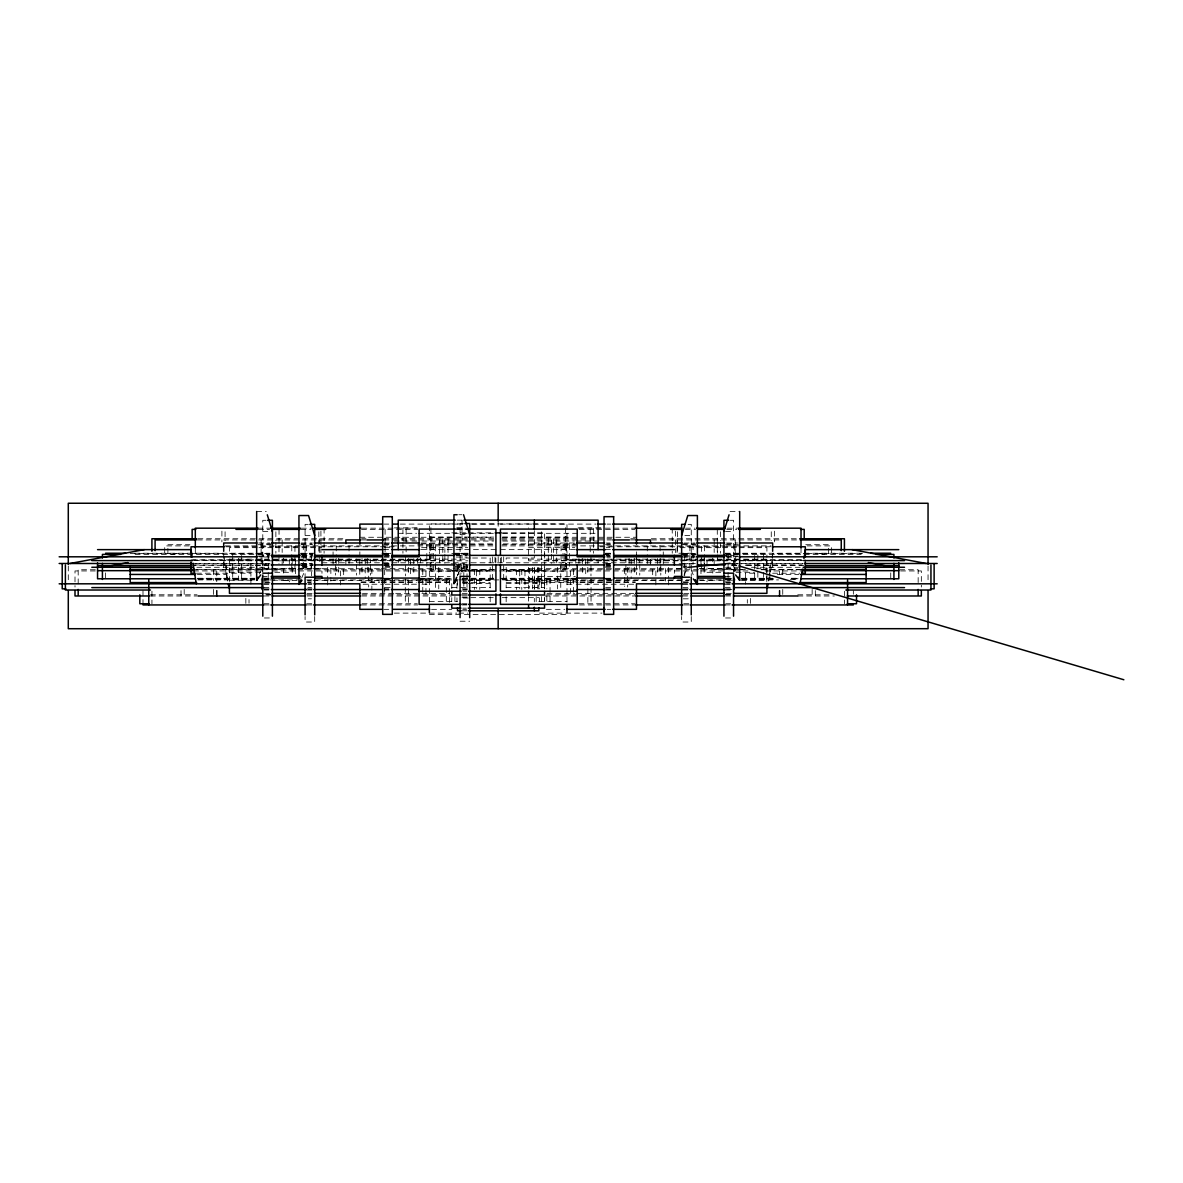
<?xml version="1.0" encoding="UTF-8"?>
<svg xmlns="http://www.w3.org/2000/svg" width="1183" height="1183" viewBox="0 0 1183 1183"><rect width="100%" height="100%" fill="white"/><g stroke="black" fill="none" stroke-linecap="round" stroke-linejoin="round"><path stroke-width="0.75" stroke-dasharray="5 3.75" d="M768.536 580.409L769.083 576.801M769.364 575.012L772.647 553.422L805.002 553.422M768.713 581.03L769.349 577.733M770.429 572.099L772.647 560.594M259.373 574.036L262.789 566.139M301.665 578.073L305.081 570.191M457.363 575.692L460.083 569.378M683.951 575.308L687.027 568.964M171.505 554.428L176.947 553.422M256.652 511.485L266.264 511.485M730.074 511.485L739.686 511.485M458.753 514.723L461.961 514.723M265.998 520.298L262.789 520.298L262.789 572.202M457.082 520.15L462.597 520.15M730.34 520.298L733.549 520.298L733.549 572.202M463.292 523.537L460.083 523.537L460.083 575.441M462.464 523.936L429.355 523.936L429.355 553.422M471.366 523.936L566.982 523.936L566.982 553.422M383.75 524.099L391.115 524.099M400.298 524.099L462.819 524.099M472.017 524.099L495.914 524.099M500.424 524.099L531.685 524.099M533.518 524.099L596.04 524.099M607.071 524.099L610.739 524.099M308.275 524.35L305.081 524.35L305.081 576.239M688.062 524.35L691.256 524.35L691.256 576.18M394.353 527.884L418.25 527.884M456.875 527.884L464.224 527.884M578.088 527.884L601.984 527.884M257.894 528.18L270.035 528.18M301.31 528.18L311.425 528.18M361.835 528.18L417.688 528.18M456.387 528.18L466.235 528.18M578.931 528.18L635.182 528.18M685.548 528.18L695.027 528.18M727.249 528.18L737.334 528.18M457.525 529.082L466.664 529.082M258.397 529.378L269.576 529.378M300.866 529.378L311.011 529.378M361.466 529.378L417.821 529.378M456.342 529.378L466.486 529.378M579.167 529.378L634.872 529.378M685.327 529.378L695.619 529.378M726.761 529.378L736.832 529.378M262.789 531.404L272.401 531.404M725.534 531.404L733.549 531.404M451.788 532.868L466.413 532.868M468.246 532.868L493.843 532.868M502.494 532.868L544.55 532.868M398.242 533.311L416.549 533.311M418.383 533.311L493.799 533.311M502.538 533.311L598.095 533.311M460.083 534.642L466.501 534.642M305.081 535.441L311.484 535.441M684.853 535.441L691.256 535.441M429.355 537.097L493.71 537.097M502.627 537.097L566.982 537.097M359.854 537.259L466.501 537.259M468.335 537.259L494.08 537.259M502.257 537.259L605.223 537.259M607.071 537.259L636.484 537.259M197.857 538.753L343.942 538.753M361.599 538.753L366.005 538.753M383.691 538.753L494.819 538.753M501.976 538.753L611.537 538.753M630.746 538.753L635.123 538.753M651.271 538.753L798.481 538.753M197.354 539.936L343.735 539.936M361.406 539.936L366.035 539.936M383.854 539.936L494.805 539.936M501.991 539.936L611.567 539.936M630.554 539.936L634.931 539.936M651.522 539.936L798.983 539.936M394.353 541.045L420.098 541.045M421.932 541.045L493.636 541.045M502.701 541.045L574.406 541.045M576.239 541.045L601.984 541.045M258.796 542.997L269.872 542.997M301.281 542.997L312.371 542.997M384.431 542.997L389.961 542.997M421.37 542.997L462.021 542.997M534.317 542.997L574.968 542.997M606.376 542.997L610.058 542.997M683.966 542.997L695.057 542.997M726.466 542.997L737.541 542.997M271.321 543.884L262.079 543.884L262.079 555.374L269.34 555.374M300.881 543.884L311.972 543.884M384.017 543.884L389.562 543.884M420.971 543.884L450.531 543.884M452.379 543.884L493.03 543.884M503.307 543.884L575.367 543.884M606.775 543.884L610.472 543.884M682.517 543.884L695.456 543.884M726.865 543.884L734.259 543.884L734.259 555.374L725.179 555.374M167.897 544.712L189.945 544.712M257.924 544.712L271.365 544.712M301.147 544.712L312.637 544.712M383.78 544.712L391.189 544.712M417.776 544.712L494.76 544.712M502.08 544.712L578.561 544.712M605.43 544.712L611.641 544.712M682.34 544.712L695.855 544.712M725.549 544.712L738.414 544.712M805.771 544.712L828.44 544.712M189.221 545.895L164.703 545.895L164.703 554.842M225.347 545.895L494.76 545.895M501.873 545.895L725.061 545.895M726.318 545.895L770.991 545.895M807.117 545.895L831.634 545.895L831.634 554.842M225.864 546.783L273.554 546.783M275.388 546.783L396.409 546.783M599.929 546.783L720.95 546.783M722.783 546.783L737.467 546.783M739.301 546.783L770.473 546.783M257.14 547.67L229.428 547.67L229.428 554.236M258.988 547.67L273.761 547.67M275.609 547.67L321.806 547.67M384.623 547.67L390.153 547.67M421.562 547.67L467.758 547.67M528.579 547.67L574.775 547.67M606.184 547.67L609.866 547.67M680.077 547.67L720.728 547.67M722.576 547.67L737.349 547.67M739.198 547.67L766.909 547.67L766.909 557.518M383.617 549.637L390.937 549.637M420.956 549.637L495.914 549.637M500.424 549.637L575.382 549.637M605.4 549.637L610.886 549.637M134.67 553.23L270.035 553.23M300.689 553.23L315.817 553.23M381.902 553.23L390.967 553.23M454.864 553.23L468.01 553.23M605.459 553.23L614.435 553.23M678.879 553.23L695.9 553.23M725.209 553.23L861.668 553.23M130.204 553.422L223.691 553.422L227.801 580.409M302.242 553.422L311.469 553.422M385.318 553.422L390.863 553.422M451.788 553.422L467.758 553.422M605.474 553.422L611.019 553.422M683.02 553.422L694.096 553.422M806.806 553.422L862.54 553.422M229.532 553.674L269.946 553.674M300.763 553.674L312.8 553.674M383.573 553.674L391.218 553.674M454.612 553.674L468.143 553.674M605.385 553.674L611.522 553.674M682.295 553.674L695.781 553.674M725.194 553.674L766.806 553.674M135.128 554.413L269.576 554.413M300.955 554.413L312.844 554.413M383.588 554.413L392.771 554.413M454.568 554.413L468.172 554.413M603.567 554.413L611.611 554.413M682.458 554.413L699.242 554.413M725.593 554.413L861.209 554.413M258.426 554.857L269.813 554.857M301.059 554.857L312.312 554.857M383.721 554.857L391.248 554.857M454.775 554.857L467.891 554.857M605.622 554.857L611.611 554.857M682.295 554.857L695.648 554.857M726.258 554.857L737.911 554.857M302.005 555.374L312.904 555.374M384.519 555.374L390.035 555.374M456.268 555.374L467.3 555.374M606.302 555.374L609.97 555.374M683.434 555.374L694.332 555.374M258.175 556.261L269.059 556.261M725.46 556.261L738.162 556.261M259.092 556.809L268.29 556.809M301.399 556.809L312.43 556.809M384.179 556.809L389.695 556.809M606.642 556.809L610.324 556.809M683.907 556.809L694.939 556.809M726.214 556.809L737.246 556.809M269.473 557.03L262.079 557.03L262.079 571.493M300.881 557.03L311.972 557.03M384.017 557.03L389.562 557.03M456.076 557.03L467.167 557.03M606.775 557.03L610.472 557.03M682.517 557.03L695.456 557.03M726.865 557.03L734.259 557.03L734.259 571.493M470.819 558.006L462.021 558.006L462.021 520.15M472.579 558.006L490.176 558.006L490.176 562.783M229.428 559.16L296.667 559.16M298.515 559.16L311.38 559.16M313.229 559.16L318.745 559.16M320.578 559.16L379.447 559.16M381.296 559.16L467.758 559.16M528.579 559.16L675.744 559.16M677.593 559.16L697.822 559.16M699.671 559.16L766.909 559.16M191.025 559.929L253.842 559.929M255.691 559.929L296.341 559.929M298.19 559.929L311.114 559.929M312.963 559.929L318.508 559.929M320.356 559.929L379.477 559.929M381.325 559.929L429.355 559.929M566.982 559.929L672.284 559.929M683.375 559.929L698.147 559.929M699.996 559.929L805.312 559.929M192.844 560.047L250.914 560.047L250.914 571.064M801.69 560.047L745.423 560.047L745.423 565.563M194.382 560.594L451.788 560.594M601.57 560.594L544.55 560.594L544.535 531.167M603.419 560.594L721.142 560.594M722.99 560.594L737.704 560.594M739.538 560.594L803.789 560.594M229.428 560.816L257.14 560.816M258.988 560.816L273.761 560.816M275.609 560.816L393.85 560.816M395.699 560.816L467.758 560.816M609.866 560.816L528.579 560.816L528.579 527.884M611.715 560.816L678.229 560.816M680.077 560.816L720.728 560.816M722.576 560.816L737.349 560.816M739.198 560.816L766.909 560.816L766.909 572.306M321.968 562.783L470.819 562.783M471.278 562.783L674.369 562.783M195.609 563.492L269.502 563.492M300.911 563.492L311.987 563.492M384.031 563.492L389.562 563.492M606.775 563.492L610.458 563.492M682.502 563.492L695.427 563.492M732.381 563.492L802.562 563.492M191.084 563.788L270.02 563.788M300.852 563.788L312.489 563.788M383.691 563.788L391.277 563.788M451.122 563.788L468.157 563.788M605.4 563.788L611.537 563.788M679.057 563.788L695.915 563.788M728.048 563.788L807.072 563.788M262.079 564.912L269.34 564.912M302.005 564.912L312.904 564.912M384.519 564.912L390.035 564.912M456.268 564.912L467.3 564.912M606.302 564.912L609.97 564.912M194.411 564.986L269.99 564.986M300.807 564.986L314.648 564.986M383.617 564.986L391.07 564.986M454.716 564.986L468.01 564.986M605.519 564.986L611.581 564.986M681.689 564.986L686.983 564.986M731.079 564.986L738.414 564.986M746.34 564.986L802.074 564.986M191.025 565.637L253.517 565.637M255.351 565.637L268.216 565.637M301.295 565.637L312.327 565.637M384.002 565.637L389.518 565.637M606.82 565.637L610.502 565.637M731.804 565.637L737.305 565.637M746.503 565.637L805.312 565.637M302.212 566.568L311.425 566.568M385.14 566.568L390.656 566.568M454.952 566.568L467.758 566.568M605.681 566.568L611.197 566.568M683.064 566.568L686.761 566.568M196.881 567.278L257.835 567.278M259.683 567.278L268.911 567.278M301.976 567.278L311.395 567.278M384.756 567.278L390.834 567.278M454.671 567.278L467.758 567.367M605.504 567.278L611.581 567.278M683.094 567.278L687.012 567.278M725.578 567.278L738.503 567.278M751.442 567.278L801.305 567.278M262.079 568.52L296.563 568.52M298.382 568.52L321.968 568.52L321.968 573.297M681.63 568.52L674.369 568.52L674.369 573.297M699.774 568.52L734.259 568.52M229.428 568.698L296.667 568.698M298.515 568.698L311.38 568.698M313.229 568.698L379.447 568.698M381.296 568.698L416.253 568.698M418.087 568.698L467.758 568.698M528.579 568.698L578.25 568.698M580.084 568.698L686.791 568.698M699.671 568.698L737.881 568.698M756.026 568.698L766.909 568.698M196.186 569.422L283.58 569.422L283.58 573.09M471.278 569.422L494.154 569.422M502.184 569.422L528.579 569.422M745.423 569.422L712.758 569.422L712.758 573.09M761.763 569.422L800.152 569.422M95.305 569.748L78.182 569.748L78.182 584.062M192.696 569.748L495.337 569.748M501.001 569.748L745.63 569.748M760.95 569.748L803.641 569.748M899.686 569.748L918.156 569.748L918.156 584.062M451.788 570.546L466.413 570.546M468.246 570.546L490.176 570.546L490.176 587.907M544.55 570.546L506.161 570.546L506.161 587.907M95.32 570.945L75.002 570.945L75.002 587.034M193.628 570.945L262.182 570.945M272.46 570.945L496.683 570.945M499.655 570.945L725.608 570.945M734.155 570.945L748.809 570.945M765.09 570.945L804.514 570.945M900.559 570.945L921.335 570.945L921.335 587.034M450.664 571.152L430.908 571.152L430.908 568.091M452.468 571.152L466.827 571.152M468.631 571.152L490.176 571.152M506.161 571.152L565.43 571.152L565.43 568.091M229.428 572.306L262.094 572.306M274.796 572.306L289.317 572.306M707.02 572.306L721.541 572.306M736.063 572.306L754.207 572.306M196.467 573.208L250.914 573.208L250.914 584.225M754.503 573.208L745.423 573.208L745.423 584.225M772.647 573.208L799.871 573.208M197.339 574.45L226.367 574.45M777.231 574.45L798.998 574.45M262.079 576.417L269.34 576.417M725.179 576.417L734.259 576.417M420.956 576.639L450.205 576.639M538.812 576.639L575.382 576.639M197.753 578.265L254.877 578.265M263.898 578.073L269.62 578.265M383.662 578.265L391.262 578.265M418.368 578.265L451.743 578.265M462.612 578.265L494.479 578.265M501.858 578.265L577.969 578.265M605.592 578.265L611.138 578.265M725.179 578.073L732.44 578.073M741.46 578.265L775.264 578.265M791.176 578.265L799.146 578.265M197.369 578.709L254.7 578.709M263.853 578.709L269.635 578.709M380.29 578.709L391.248 578.709M419.965 578.709L451.906 578.709M461.976 578.709L495.012 578.709M501.326 578.709L576.372 578.709M605.385 578.709L611.36 578.709L605.681 578.783M725.164 578.709L732.883 578.709L725.504 578.783M741.637 578.709L775.442 578.709M791.693 578.709L799.264 578.709L791.871 578.783M198.936 578.783L254.241 578.783M265.303 578.783L268.985 578.783M385.126 578.783L390.656 578.783M421.991 578.783L429.355 578.783M566.982 578.783L574.346 578.783M742.096 578.783L775.279 578.783M198.256 579.448L254.256 579.448M264.608 579.448L268.94 579.448M383.898 579.448L391.277 579.448M417.037 579.448L451.359 579.448M462.183 579.448L494.553 579.448M501.888 579.448L579.3 579.448M605.785 579.448L611.641 579.448M725.549 579.448L732.898 579.448M742.081 579.448L775.752 579.448M790.451 579.448L798.081 579.448M197.827 579.907L254.833 579.907M261.103 579.907L298.146 579.907M306.722 579.907L455.144 579.907M458.797 579.907L689.911 579.907M698.621 579.907L735.235 579.907M741.504 579.907L778.532 579.907M229.428 580.202L254.833 580.202M263.898 580.202L289.317 580.202L289.317 581.859M732.44 580.202L707.02 580.202L707.02 581.859M741.504 580.202L766.909 580.202L766.909 573.622M283.58 580.439L296.46 580.439M307.491 580.439L311.173 580.439M313.007 580.439L379.24 580.439M381.074 580.439L450.989 580.439M462.76 580.424L466.413 580.424M468.246 580.424L490.176 580.424M506.161 580.424L578.472 580.439M580.306 580.439L688.846 580.439M699.878 580.439L712.758 580.439M263.898 581.859L271.158 581.859M307.713 581.859L311.38 581.859M361.052 581.859L379.447 581.859M381.296 581.859L416.253 581.859M418.087 581.859L451.196 581.859M462.242 581.859L467.758 581.859M528.579 581.859L578.25 581.859M580.084 581.859L635.286 581.859M683.109 581.859L688.624 581.859M725.179 581.859L730.621 581.859M264.962 582.568L270.508 582.568M307.432 582.568L311.114 582.568M360.963 582.568L379.418 582.568M381.266 582.568L416.342 582.568M418.191 582.568L451.418 582.568M462.494 582.568L490.176 582.568M506.161 582.568L578.147 582.568M579.995 582.568L635.375 582.568M683.375 582.568L688.905 582.568M725.83 582.568L731.375 582.568M462.76 583.618L466.413 583.618M468.246 583.618L490.176 583.618M506.161 583.618L544.55 583.618M264.253 583.811L269.768 583.811M308.379 583.811L312.046 583.811M682.443 583.811L689.793 583.811M726.569 583.811L730.236 583.811M263.794 584.225L271.144 584.225M307.95 584.225L311.617 584.225M363.137 584.225L383.366 584.225M385.214 584.225L420.157 584.225M422.006 584.225L429.355 584.225M566.982 584.225L574.332 584.225M576.18 584.225L635.049 584.225M682.872 584.225L688.388 584.225M725.194 584.225L730.71 584.225M263.824 587.596L271.173 587.596M307.95 587.596L311.617 587.596M385.155 587.596L390.671 587.596M451.788 587.596L470.065 587.596M471.899 587.596L490.176 587.596M506.161 587.596L544.55 587.596M605.666 587.596L611.182 587.596M682.872 587.596L688.388 587.596M725.164 587.596L732.514 587.596M264.134 588.838L271.513 588.838M306.959 588.838L312.918 588.838M383.839 588.838L391.203 588.838M462.242 588.838L468.084 588.838M605.533 588.838L611.626 588.838M683.345 588.838L689.778 588.838M725.578 588.838L732.203 588.838M263.927 589.563L271.321 589.563M308.275 589.563L311.972 589.563M384.017 589.563L389.562 589.563M463.47 589.563L467.167 589.563M606.775 589.563L610.472 589.563M682.517 589.563L689.911 589.563M726.865 589.563L732.41 589.563M263.824 590.021L271.173 590.021M306.87 590.021L312.504 590.021M384.224 590.021L390.834 590.021M462.139 590.021L467.965 590.021M605.504 590.021L611.567 590.021M682.902 590.021L689.467 590.021M725.164 590.021L732.706 590.021M463.011 591.219L466.664 591.219M264.519 593.348L270.064 593.348M307.018 593.348L312.563 593.348M362.442 593.348L393.85 593.348M395.699 593.348L449.289 593.348M462.213 593.348L467.758 593.348M547.049 593.348L574.775 593.348M576.609 593.348L609.866 593.348M611.715 593.348L633.896 593.348M683.774 593.348L689.319 593.348M726.273 593.348L731.819 593.348M270.803 594.768L264.386 594.768L271.099 594.798M725.534 594.768L731.952 594.768M150.433 594.798L197.103 594.798M306.752 594.798L312.445 594.798M362.057 594.798L450.368 594.798M462.065 594.798L468.143 594.798M546.635 594.798L635.167 594.798M682.975 594.798L689.585 594.798M725.238 594.798L732.824 594.798M797.756 594.798L829.963 594.798M150.33 595.981L198.448 595.981M264.016 595.981L271.395 595.981M307.077 595.981L312.933 595.981M361.673 595.981L451.832 595.981M462.154 595.981L468.128 595.981M544.816 595.981L634.665 595.981M682.487 595.981L689.896 595.981M725.637 595.981L732.321 595.981M797.889 595.981L834.399 595.981M462.021 597.652L494.095 597.652M502.243 597.652L538.812 597.652M463.292 598.006L469.695 598.006M308.275 598.82L311.484 598.82M683.256 598.82L689.659 598.82M429.355 601.437L457.525 601.437M538.812 601.437L566.982 601.437M263.883 603.759L269.901 603.759M306.708 603.759L312.534 603.759M362.028 603.759L417.348 603.759M461.991 603.759L467.98 603.759M578.99 603.759L635.197 603.759M683.804 603.759L689.63 603.759M725.77 603.759L730.606 603.759M463.011 604.365L466.664 604.365M264.267 604.942L270.064 604.942M306.974 604.942L312.8 604.942M361.466 604.942L417.85 604.942M461.947 604.942L468.039 604.942M579.493 604.942L634.872 604.942M683.833 604.942L689.807 604.942M725.179 604.942L731.109 604.942M462.76 608.151L466.413 608.151M383.75 609.334L391.115 609.334M431.558 609.334L451.788 609.334M462.819 609.334L466.501 609.334M546.383 609.334L564.779 609.334M607.071 609.334L610.739 609.334M462.021 610.798L467.507 610.798M394.353 613.119L456.875 613.119M458.708 613.119L467.906 613.119M539.463 613.119L601.984 613.119M429.355 614.583L566.982 614.583M264.386 617.97L270.803 617.97M725.534 617.97L731.952 617.97M460.083 621.223L469.695 621.223M819.39 553.422L824.832 554.428M731.848 563.847L737.142 565.415M733.549 566.139L736.965 574.036M691.256 570.191L693.992 576.505M223.691 560.594L227.624 581.03M928.049 565.977L928.049 583.175M890.74 572.897L890.74 578.265M853.342 590.628L853.342 594.206M844.396 591.234L844.396 603.759M828.44 548.291L828.44 553.659M815.324 590.613L815.324 595.981M812.144 589.43L812.144 594.798M801.024 547.862L801.024 553.23M782.747 569.748L782.747 576.905M782.747 589.43L782.747 594.798M779.567 570.945L779.567 574.524M774.436 531.167L774.436 541.888M772.647 553.422L772.647 569.422M771.257 531.759L771.257 540.705M769.956 564.986L769.956 581.075M766.806 559.041L766.776 581.681M763.626 554.857L763.626 579.907M757.859 554.857L757.859 579.907M754.68 555.463L754.68 578.709M750.495 598.391L750.495 603.759M747.316 599.574L747.316 603.153M735.22 539.936L735.22 564.986M728.092 554.857L728.092 579.907M720.462 531.759L720.462 540.705M720.462 542.494L720.462 553.23M717.356 542.332L717.356 553.053M717.356 554.842L717.356 561.999M717.282 529.378L717.282 552.624M714.177 539.936L714.177 552.461M714.177 559.618L714.177 564.986M712.758 558.095L712.758 561.777M707.02 559.16L707.02 568.698M704.565 545.895L704.565 570.945M704.151 558.583L704.151 572.897M701.386 546.502L701.386 569.748M700.972 559.781L700.972 566.938M700.972 568.727L700.972 574.08M693.046 544.712L693.046 564.395M691.256 616.52L691.256 622.021L681.645 622.021L681.645 616.52M689.866 545.895L689.866 570.945M684.72 554.413L684.72 575.87M677.489 531.759L677.489 544.284M677.489 546.073L677.489 553.23M677.06 538.753L677.06 553.053M675.419 531.167L675.419 552.624M672.24 528.18L672.24 540.705M672.24 542.494L672.24 553.23M668.646 567.367L668.646 578.103M668.646 579.892L668.646 587.049M665.467 568.55L665.467 581.075M663.264 551.87L663.264 557.237M663.264 559.027L663.264 566.184M660.794 559.041L660.794 562.62M660.794 564.409L660.794 575.13M660.084 545.895L660.084 556.631M660.084 558.42L660.084 570.945M657.615 558.435L657.615 574.539M655.855 570.945L655.855 578.103M655.855 579.892L655.855 587.034M652.676 569.748L652.676 575.115M650.473 559.618L650.473 564.986M647.293 545.91L647.293 556.631M647.293 558.42L647.293 563.788M639.752 559.041L639.752 562.62M639.752 564.409L639.752 575.13M636.572 554.857L636.572 574.539M636.484 551.84L636.484 557.311M636.484 559.13L636.484 562.783M634.325 558.435L634.325 574.539M631.145 559.041L631.145 566.199M631.145 567.988L631.145 578.709M629.075 558.435L629.075 574.539M627.655 567.367L627.655 587.049M625.896 559.041L625.896 562.62M625.896 564.409L625.896 575.13M624.476 568.55L624.476 586.443M598.095 562.783L598.095 560.047L566.982 560.047L566.982 554.664M593.408 528.18L593.408 540.705M593.408 542.494L593.408 553.23M590.968 556.202L590.968 563.359M590.968 565.149L590.968 575.87M591.042 578.709L591.042 603.759M590.213 529.378L590.213 554.413M587.788 558.583L587.788 574.687M587.862 579.907L587.862 604.942M585.718 559.781L585.718 566.938M585.718 568.727L585.718 575.87M582.539 558.583L582.539 574.687M578.945 558.42L578.945 563.788M575.751 559.618L575.751 563.197M573.563 569.748L573.563 594.798M570.369 570.945L570.369 595.981M569.511 544.712L569.511 566.184M566.982 571.064L566.982 602.088M566.332 545.895L566.332 570.945M566.139 545.895L566.139 570.945M565.43 527.618L565.43 566.568M564.261 544.712L564.261 562.605M564.261 564.395L564.261 569.748M562.96 544.712L562.96 562.605M562.96 564.395L562.96 569.748M561.082 545.895L561.082 570.945M560.757 564.986L560.757 588.232M557.577 567.367L557.577 588.838M556.72 539.936L556.72 556.04M556.72 557.829L556.72 563.197M553.54 538.753L553.54 563.788M551.47 539.936L551.47 552.461M551.47 554.25L551.47 563.197M550.036 578.709L550.036 601.97M548.291 538.753L548.291 563.788M546.857 579.907L546.857 588.838M546.857 595.995L546.857 604.942M544.683 553.23L544.683 578.265M544.624 579.907L544.624 588.838L544.55 567.278M544.624 597.785L544.624 601.363M544.55 597.637L544.55 601.141M541.503 554.413L541.503 563.359M541.503 565.149L541.43 587.655M541.43 596.602L541.43 601.97M541.356 531.759L541.356 553.23M539.359 579.907L539.359 588.838M539.359 597.785L539.359 601.363M538.812 567.352L538.812 588.927M537.762 567.367L537.762 588.838M536.18 578.709L536.18 587.655M536.18 596.602L536.18 603.759M534.583 568.55L534.583 588.232M534.317 530.694L534.317 553.422M534.317 556.143L534.317 558.006L506.161 558.006L506.161 562.783M534.317 567.278L534.317 589.371M534.317 598.302L534.317 601.866M532.513 567.367L532.513 588.838M529.333 568.55L529.333 588.232M528.579 567.367L528.579 588.868M528.579 596.661L528.579 601.141M524.971 570.945L524.971 588.823M521.792 569.748L521.792 589.43M519.721 570.945L519.721 588.823M516.542 569.748L516.542 589.43M506.161 567.367L506.161 569.422M506.161 596.794L506.161 602.132M503.692 556.809L503.692 578.265M501.326 557.252L501.326 562.62M500.513 557.992L500.513 563.359M498.161 521.215L498.161 528.269M498.191 556.646L498.161 564.202M495.825 557.992L495.825 563.359M495.012 557.252L495.012 562.62M492.646 556.809L492.646 578.265M490.176 567.367L490.176 569.422M490.176 596.794L490.176 602.132M479.795 569.748L479.795 589.43M476.616 570.945L476.616 588.823M474.546 569.748L474.546 589.43M467.004 564.986L467.004 590.021M463.825 563.788L463.825 588.838M462.021 567.278L462.021 574.435M461.754 564.986L461.754 573.918M458.575 563.788L458.575 574.524M457.525 565.637L457.525 575.929M457.525 580.202L457.525 588.927M456.978 583.485L456.978 588.838M456.978 597.785L456.978 601.363M454.908 596.602L454.908 601.97M451.788 583.618L451.788 588.868M451.788 597.637L451.714 601.363M449.481 579.907L449.481 604.942M448.046 538.753L448.046 563.788M446.302 578.709L446.302 601.97M444.867 539.936L444.867 552.461M444.867 554.25L444.867 563.197M442.797 538.753L442.797 563.788M439.618 539.936L439.618 556.04M439.618 557.829L439.618 563.197M438.76 567.367L438.76 588.838M435.581 564.986L435.581 588.232M435.255 545.895L435.255 570.945M433.377 544.712L433.377 562.605M433.377 564.395L433.377 569.748M432.076 544.712L432.076 562.605M432.076 564.395L432.076 569.748M430.908 527.618L430.908 566.568M430.006 545.895L430.198 570.945M429.355 554.664L429.355 560.047L398.242 560.047L398.242 562.783M429.355 571.064L429.355 602.088M426.826 544.712L426.826 566.184M425.954 570.945L425.954 595.981M422.775 569.748L422.775 594.798M420.586 557.829L420.586 563.197M417.392 558.42L417.392 563.788M413.799 558.583L413.799 574.687M410.619 559.781L410.619 566.938M410.619 568.727L410.619 575.87M408.549 558.583L408.549 574.687M408.475 579.907L408.475 604.942M406.124 529.378L406.124 554.413M405.37 556.202L405.37 563.359M405.37 565.149L405.37 575.87M405.296 578.709L405.296 603.759M402.93 528.18L402.93 540.705M402.93 542.494L402.93 553.23M385.081 529.378L385.081 554.413M384.667 569.748L384.667 594.798M371.861 568.55L371.861 590.021M370.442 559.041L370.442 562.62M370.442 564.409L370.442 575.13M368.682 567.367L368.682 587.049M367.262 558.435L367.262 574.539M365.192 559.041L365.192 566.199M365.192 567.988L365.192 578.709M362.013 558.435L362.013 574.539M359.854 551.84L359.765 574.539M356.586 559.041L356.586 562.62M356.586 564.409L356.586 575.13M349.044 545.91L349.044 556.631M349.044 558.42L349.044 563.788M345.865 559.618L345.865 564.986M343.661 569.748L343.661 575.115M340.482 570.945L340.482 578.103M340.482 579.892L340.482 587.034M338.722 558.435L338.722 574.539M336.253 545.895L336.253 556.631M336.253 558.42L336.253 570.945M335.543 559.041L335.543 562.62M335.543 564.409L335.543 575.13M333.074 551.87L333.074 557.237M333.074 559.027L333.074 566.184M330.87 568.55L330.87 581.075M327.691 567.367L327.691 578.103M327.691 579.892L327.691 587.049M324.098 528.18L324.098 540.705M324.098 542.494L324.098 553.23M320.918 531.167L320.918 552.624M319.277 538.753L319.277 563.788M318.848 531.759L318.848 544.284M318.848 546.073L318.848 553.23M314.693 616.52L314.693 622.021L305.081 622.021L305.081 616.52M311.617 554.413L311.617 575.87M306.471 545.895L306.471 570.945M303.292 544.712L303.292 569.748M295.366 559.781L295.366 566.938M295.366 568.727L295.366 574.08M294.951 546.502L294.951 569.748M292.186 558.583L292.186 572.897M291.772 545.895L291.772 570.945M289.317 559.16L289.317 568.698M283.58 558.095L283.58 563.611M282.16 539.936L282.16 552.461M282.16 559.618L282.16 564.986M279.055 529.378L278.981 553.053M278.981 554.842L278.981 563.788M275.876 531.759L275.876 540.705M275.876 542.494L275.876 553.23M268.245 554.857L268.245 579.907M261.118 539.936L261.118 564.986M249.022 599.574L249.022 603.153M245.842 598.391L245.842 603.759M241.657 555.463L241.657 578.709M238.478 558.435L238.478 579.907M232.711 554.857L232.711 579.907M229.532 559.041L229.561 581.681M226.382 564.986L226.382 581.075M225.081 531.759L225.081 540.705M223.691 553.422L223.691 569.422M221.901 531.167L221.901 541.888M216.77 570.945L216.77 581.666M213.591 569.748L213.591 580.483M213.591 589.43L213.591 594.798M195.313 547.862L195.313 553.23M184.193 589.43L184.193 594.798M181.014 590.613L181.014 595.981M167.897 548.291L167.897 553.659M151.942 591.234L151.942 603.759M142.995 590.628L142.995 597.785M142.995 599.574L142.995 604.942M105.598 572.897L105.598 578.265M68.289 565.977L68.289 583.175"/><path stroke-width="1.5" d="M767.442 587.596L767.989 584.003M800.107 583.811L802.296 569.422M803.937 558.627L805.312 549.637L898.784 549.637M681.645 535.441L687.796 515.537L697.393 515.537L697.393 584.387L693.312 578.96M723.937 531.404L729.053 514.797M256.652 511.485L256.652 580.335L258.012 577.186M314.693 535.441L308.541 515.537L298.944 515.537L298.944 584.387L300.985 579.655M457.156 514.723L453.947 514.723L453.947 583.589L456.682 577.274M256.652 580.335L260.748 574.908M298.944 584.387L302.005 580.321M453.947 583.589L457.022 579.507M70.004 563.492L144.282 549.637M102.67 567.278L128.03 562.546M687.796 567.367L730.074 563.315M267.595 520.298L272.401 520.298L272.401 616.18M455.248 520.15L398.242 520.15L398.242 549.637M463.854 520.15L598.095 520.15L598.095 549.637M728.743 520.298L723.937 520.298L723.937 616.18M464.889 523.537L469.695 523.537L469.695 617.63M381.917 524.099L359.854 524.099L359.854 544.165M392.948 524.099L398.464 524.099M597.873 524.099L605.223 524.099M612.587 524.099L636.484 524.099L636.484 544.165M309.887 524.35L314.693 524.35L314.693 614.849M684.853 524.35L681.645 524.35L681.645 614.849M258.086 528.18L195.313 528.18L195.313 547.862M270.774 528.18L300.393 528.18M313.244 528.18L360.992 528.18M635.153 528.18L681.881 528.18M696.58 528.18L725.46 528.18M738.251 528.18L801.024 528.18L801.024 547.862M455.692 529.082L419.122 529.082L419.122 556.809L391.529 556.809M466.664 529.082L495.914 529.082L495.914 555.374M195.816 529.378L192.134 529.378L192.134 538.309M235.935 529.378L257.657 529.378M272.371 529.378L299.979 529.378M314.693 529.378L325.739 529.378M670.598 529.378L681.645 529.378M698.207 529.378L723.966 529.378M738.68 529.378L760.403 529.378M800.521 529.378L804.203 529.378L804.203 538.309M495.189 532.868L501.148 532.868M196.629 538.753L151.912 538.753L151.912 551.278M799.708 538.753L844.425 538.753L844.425 551.278M196.127 539.936L155.091 539.936L155.091 550.672M360.534 539.936L345.865 539.936L345.865 543.515M366.907 539.936L383.455 539.936M612.883 539.936L629.43 539.936M635.803 539.936L650.473 539.936L650.473 543.515M800.211 539.936L841.246 539.936L841.246 550.672M256.948 542.997L223.691 542.997L223.691 551.293M271.72 542.997L299.432 542.997M314.22 542.997L382.582 542.997M391.81 542.997L419.521 542.997M576.801 542.997L604.528 542.997M613.755 542.997L682.118 542.997M696.905 542.997L724.617 542.997M739.39 542.997L772.647 542.997L772.647 551.293M224.031 546.783L191.025 546.783L191.025 556.809M772.307 546.783L805.312 546.783L805.312 556.809M97.553 549.637L191.025 549.637L192.119 556.823M321.968 549.637L382.789 549.637M392.002 549.637L419.64 549.637M576.698 549.637L605.4 549.637M612.72 549.637L674.369 549.637M105.598 553.23L125.59 553.23M870.747 553.23L890.74 553.23M120.592 554.413L102.418 554.413L102.418 557.992M875.745 554.413L893.919 554.413L893.919 557.992M271.158 555.374L300.201 555.374M314.708 555.374L382.686 555.374M391.884 555.374L454.435 555.374M469.148 555.374L604.454 555.374M613.652 555.374L681.63 555.374M697.955 555.374L725.179 555.374M59.15 556.809L257.243 556.809M271.957 556.809L299.55 556.809M314.279 556.809L382.331 556.809M604.809 556.809L577.215 556.809L577.215 529.082L500.424 529.082L500.424 555.374M614.007 556.809L682.059 556.809M696.787 556.809L724.38 556.809M739.094 556.809L937.187 556.809M91.816 560.594L192.548 560.594M803.789 560.594L904.522 560.594M59.15 563.492L193.775 563.492M804.41 563.492L937.187 563.492M271.158 564.912L300.201 564.912M314.708 564.912L382.686 564.912M391.884 564.912L454.435 564.912M469.148 564.912L604.454 564.912M613.652 564.912L681.63 564.912M697.955 564.912L725.179 564.912M97.553 565.637L191.025 565.637L191.025 562.073M898.784 565.637L805.312 565.637L805.312 562.073M91.816 567.278L193.184 567.278M803.153 567.278L904.522 567.278M130.204 569.422L194.367 569.422M801.97 569.422L866.133 569.422M97.553 570.664L193.701 570.664M802.636 570.664L898.784 570.664M194.648 573.208L191.025 573.208L191.025 566.568M262.789 573.178L272.401 573.178M723.937 573.178L733.549 573.178L733.549 616.18M801.69 573.208L805.312 573.208L805.312 566.568M130.204 574.45L195.52 574.45M800.817 574.45L866.133 574.45M271.158 576.417L300.201 576.417M314.708 576.417L321.968 576.417L321.968 578.073M469.695 576.417L460.083 576.417L460.083 617.63M681.63 576.417L674.369 576.417L674.369 578.073M697.955 576.417L725.179 576.417M314.693 577.215L305.081 577.215L305.081 614.849M681.645 577.215L689.659 577.215M271.158 578.073L300.201 578.073M314.708 578.073L382.686 578.073M391.884 578.073L419.477 578.073M576.86 578.073L604.454 578.073M613.652 578.073L681.63 578.073M697.955 578.073L725.179 578.073M195.254 578.783L97.553 578.783L97.553 562.783M801.083 578.783L898.784 578.783L898.784 562.783M196.659 582.568L130.204 582.568L130.204 566.568M799.678 582.568L866.133 582.568L866.133 566.568M59.15 583.811L262.419 583.811M271.602 583.811L306.545 583.811M313.894 583.811L359.854 583.811L359.854 609.334L381.917 609.334M682.443 583.811L636.484 583.811L636.484 609.334L612.587 609.334M689.793 583.811L724.735 583.811M732.085 583.811L937.187 583.811M91.816 587.596L263.824 587.596M734.347 587.596L904.522 587.596M65.878 588.838L62.211 588.838L62.211 563.788M930.459 588.838L934.126 588.838L934.126 563.788M271.321 589.563L306.427 589.563M313.82 589.563L382.168 589.563M391.41 589.563L419.122 589.563M577.215 589.563L604.927 589.563M614.169 589.563L682.517 589.563M689.911 589.563L725.016 589.563M150.492 590.021L65.39 590.021L65.39 564.986M845.845 590.021L930.947 590.021L930.947 564.986M419.122 591.219L461.178 591.219M468.498 591.219L495.914 591.219L495.914 564.912M577.215 591.219L500.424 591.219L500.424 564.912M262.67 593.348L229.428 593.348L229.428 583.5M271.913 593.348L305.17 593.348M314.412 593.348L360.593 593.348M635.744 593.348L681.926 593.348M691.168 593.348L724.425 593.348M733.652 593.348L766.909 593.348L766.909 583.5M460.926 595.005L451.788 595.005L451.788 591.5M468.246 595.005L544.55 595.005L544.55 591.5M149.088 595.981L75.002 595.981L75.002 590.613M198.448 595.981L262.848 595.981M272.06 595.981L305.229 595.981M314.441 595.981L360.519 595.981M635.818 595.981L681.896 595.981M691.109 595.981L724.277 595.981M733.49 595.981L797.889 595.981M847.25 595.981L921.335 595.981L921.335 590.613M148.999 603.759L139.816 603.759L139.816 594.812M847.339 603.759L856.522 603.759L856.522 594.812M461.178 604.365L419.122 604.365L419.122 564.912M468.498 604.365L495.914 604.365L495.914 593.851M142.995 604.942L263.779 604.942M270.744 604.942L306.19 604.942M313.569 604.942L360.726 604.942M635.611 604.942L682.768 604.942M690.147 604.942L725.179 604.942M732.07 604.942L853.342 604.942M460.926 608.151L451.788 608.151L451.788 604.646M468.246 608.151L544.55 608.151L544.55 604.646M392.948 609.334L429.725 609.334M566.613 609.334L605.223 609.334M461.178 610.798L457.525 610.798L457.525 607.678M468.498 610.798L538.812 610.798L538.812 607.678M852.056 549.637L926.333 563.492M868.307 562.546L893.668 567.278M738.902 565.932L1123.85 679.752M735.589 574.908L739.686 580.335L739.686 511.485M738.325 577.186L739.686 580.335M695.353 579.655L697.393 584.387M463.559 514.723L469.695 534.642M267.284 514.797L272.401 531.404M228.349 584.003L228.896 587.596M193.213 564.025L196.23 583.811M928.049 564.35L928.049 503.278L68.289 503.248L68.289 564.35M928.049 590.598L928.049 628.691L68.289 628.72L68.289 590.598M918.156 589.43L918.156 594.798M893.919 563.359L893.919 579.448M847.575 579.907L847.575 604.942M779.567 590.613L779.567 595.981M734.259 578.073L734.259 589.563M691.256 577.215L691.256 614.849M674.369 555.374L674.369 564.912M603.833 608.195L603.833 611.478M577.215 564.912L577.215 604.365L500.424 604.365L500.424 593.851M566.982 605.652L566.982 612.794M534.317 520.15L534.317 528.934M534.317 607.234L534.317 610.798M528.579 591.5L528.579 595.005M528.579 604.646L528.579 608.151M498.161 503.248L498.161 520.949M498.161 609.334L498.161 628.72M429.355 605.652L429.355 612.794M321.968 555.374L321.968 564.912M262.789 574.968L262.789 616.18M262.079 578.073L262.079 589.563M216.77 590.613L216.77 595.981M148.762 579.907L148.762 604.942M102.418 563.359L102.418 579.448M78.182 589.43L78.182 594.798M392.298 516.69L382.686 516.69L382.686 614.361L392.298 614.361L392.298 516.69M613.652 516.69L604.04 516.69L604.04 614.361L613.652 614.361L613.652 516.69"/></g></svg>
